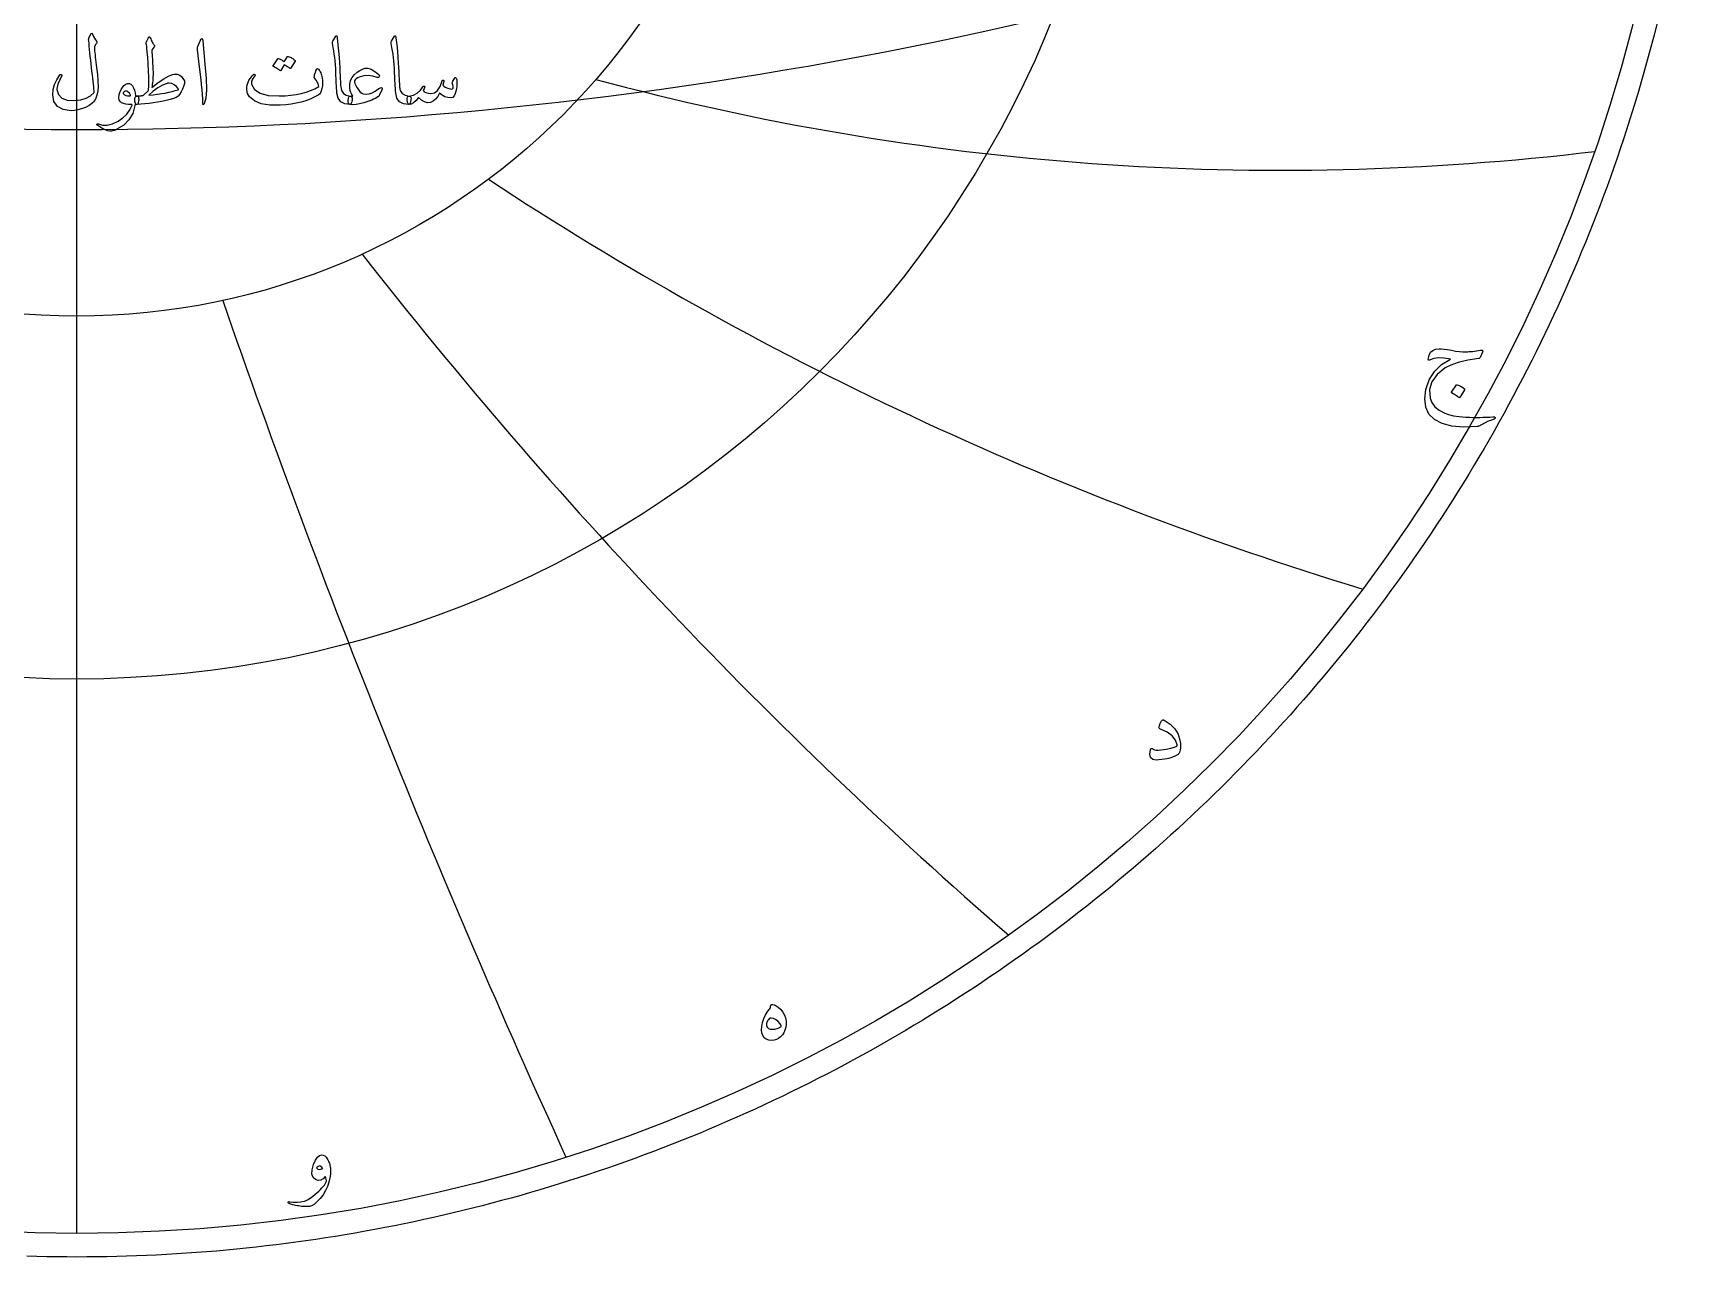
# Model space of a CAD drawing. Header units: millimetres. Extents: x -78 to 78, y -78 to 80.
# Drawn here: x -2.1 to 76.5, y -77.6 to -19.3 of the extents above; entities that cross this region are included whole.
import ezdxf

# ---------------------------------------------------------------- set-up
doc = ezdxf.new("R2010")
doc.units = ezdxf.units.MM
for name, color, linetype in [('CUT_OUTER', 1, 'Continuous'), ('ENGRAVE', 7, 'Continuous'), ('ENGRAVE_FINE', 8, 'Continuous'), ('TEXT', 5, 'Continuous')]:
    doc.layers.add(name, color=color, linetype=linetype)

msp = doc.modelspace()

# ---------------------------------------------------------------- linework, layer by layer
at = {"layer": 'CUT_OUTER'}
msp.add_lwpolyline([(75.2987, -18.8613), (75.1815, -19.323), (75.0615, -19.7839), (74.9387, -20.2441), (74.8131, -20.7036), (74.6847, -21.1622), (74.5534, -21.6201), (74.4194, -22.0771), (74.2825, -22.5333), (74.1428, -22.9887), (74.0004, -23.4432), (73.8551, -23.8968), (73.7071, -24.3495), (73.5563, -24.8013), (73.4028, -25.2522), (73.2464, -25.7021), (73.0874, -26.1511), (72.9255, -26.599), (72.7609, -27.046), (72.5936, -27.4919), (72.4236, -27.9369), (72.2508, -28.3807), (72.0753, -28.8235), (71.8971, -29.2652), (71.7161, -29.7058), (71.5325, -30.1453), (71.3462, -30.5836), (71.1572, -31.0208), (70.9655, -31.4569), (70.7712, -31.8917), (70.5742, -32.3253), (70.3745, -32.7578), (70.1722, -33.189), (69.9672, -33.6189), (69.7596, -34.0476), (69.5494, -34.475), (69.3365, -34.9011), (69.1211, -35.3259), (68.903, -35.7493), (68.6824, -36.1714), (68.4591, -36.5922), (68.2333, -37.0115), (68.0049, -37.4295), (67.774, -37.8461), (67.5405, -38.2612), (67.3045, -38.6749), (67.0659, -39.0872), (66.8248, -39.4979), (66.5812, -39.9072), (66.3351, -40.315), (66.0864, -40.7213), (65.8353, -41.126), (65.5818, -41.5292), (65.3257, -41.9308), (65.0672, -42.3309), (64.8062, -42.7293), (64.5428, -43.1261), (64.277, -43.5214), (64.0087, -43.9149), (63.7381, -44.3069), (63.465, -44.6971), (63.1896, -45.0857), (62.9117, -45.4726), (62.6315, -45.8577), (62.349, -46.2412), (62.0641, -46.6229), (61.7768, -47.0028), (61.4873, -47.381), (61.1954, -47.7574), (60.9012, -48.1319), (60.6047, -48.5047), (60.306, -48.8757), (60.0049, -49.2448), (59.7016, -49.612), (59.3961, -49.9774), (59.0883, -50.3409), (58.7783, -50.7025), (58.4661, -51.0622), (58.1517, -51.42), (57.8351, -51.7759), (57.5163, -52.1298), (57.1954, -52.4817), (56.8723, -52.8317), (56.547, -53.1796), (56.2197, -53.5256), (55.8902, -53.8695), (55.5586, -54.2115), (55.2249, -54.5513), (54.8892, -54.8892), (54.5513, -55.2249), (54.2115, -55.5586), (53.8695, -55.8902), (53.5256, -56.2197), (53.1796, -56.547), (52.8317, -56.8723), (52.4817, -57.1954), (52.1298, -57.5163), (51.7759, -57.8351), (51.42, -58.1517), (51.0622, -58.4661), (50.7025, -58.7783), (50.3409, -59.0883), (49.9774, -59.3961), (49.612, -59.7016), (49.2448, -60.0049), (48.8757, -60.306), (48.5047, -60.6047), (48.1319, -60.9012), (47.7574, -61.1954), (47.381, -61.4873), (47.0028, -61.7768), (46.6229, -62.0641), (46.2412, -62.349), (45.8577, -62.6315), (45.4726, -62.9117), (45.0857, -63.1896), (44.6971, -63.465), (44.3069, -63.7381), (43.9149, -64.0087), (43.5214, -64.277), (43.1261, -64.5428), (42.7293, -64.8062), (42.3309, -65.0672), (41.9308, -65.3257), (41.5292, -65.5818), (41.126, -65.8353), (40.7213, -66.0864), (40.315, -66.3351), (39.9072, -66.5812), (39.4979, -66.8248), (39.0872, -67.0659), (38.6749, -67.3045), (38.2612, -67.5405), (37.8461, -67.774), (37.4295, -68.0049), (37.0115, -68.2333), (36.5922, -68.4591), (36.1714, -68.6824), (35.7493, -68.903), (35.3259, -69.1211), (34.9011, -69.3365), (34.475, -69.5494), (34.0476, -69.7596), (33.6189, -69.9672), (33.189, -70.1722), (32.7578, -70.3745), (32.3253, -70.5742), (31.8917, -70.7712), (31.4569, -70.9655), (31.0208, -71.1572), (30.5836, -71.3462), (30.1453, -71.5325), (29.7058, -71.7161), (29.2652, -71.8971), (28.8235, -72.0753), (28.3807, -72.2508), (27.9369, -72.4236), (27.4919, -72.5936), (27.046, -72.7609), (26.599, -72.9255), (26.1511, -73.0874), (25.7021, -73.2464), (25.2522, -73.4028), (24.8013, -73.5563), (24.3495, -73.7071), (23.8968, -73.8551), (23.4432, -74.0004), (22.9887, -74.1428), (22.5333, -74.2825), (22.0771, -74.4194), (21.6201, -74.5534), (21.1622, -74.6847), (20.7036, -74.8131), (20.2441, -74.9387), (19.7839, -75.0615), (19.323, -75.1815), (18.8613, -75.2987), (18.399, -75.413), (17.9359, -75.5245), (17.4721, -75.6331), (17.0077, -75.7389), (16.5427, -75.8418), (16.077, -75.9419), (15.6107, -76.0391), (15.1439, -76.1335), (14.6765, -76.2249), (14.2085, -76.3136), (13.74, -76.3993), (13.2709, -76.4822), (12.8014, -76.5622), (12.3314, -76.6393), (11.8609, -76.7135), (11.39, -76.7848), (10.9186, -76.8533), (10.4468, -76.9188), (9.9747, -76.9815), (9.5021, -77.0412), (9.0292, -77.0981), (8.556, -77.152), (8.0824, -77.2031), (7.6086, -77.2512), (7.1344, -77.2964), (6.66, -77.3388), (6.1853, -77.3782), (5.7104, -77.4147), (5.2353, -77.4483), (4.76, -77.4789), (4.2845, -77.5067), (3.8089, -77.5315), (3.3331, -77.5534), (2.8572, -77.5724), (2.3811, -77.5885), (1.905, -77.6016), (1.4288, -77.6118), (0.9526, -77.6192), (0.4763, -77.6235), (0, -77.625), (-0.4763, -77.6235), (-0.9526, -77.6192), (-1.4288, -77.6118), (-1.905, -77.6016), (-2.3811, -77.5885)], dxfattribs=at)
at = {"layer": 'ENGRAVE'}
for points in [[(0, -76.5), (0, 76.5)], [(0, -76.5), (0, -32.7793)]]:
    msp.add_lwpolyline(points, dxfattribs=at)
for radius in [76.5, 50.0761, 32.7793]:
    msp.add_circle((0, 0), radius, dxfattribs=at)
for centre, radius, start, end in [((57.3903, 99.403), 125.2286, 254.890012, 276.848499), ((107.9263, 107.9263), 160.6356, 236.651368, 253.120233), ((197.8941, 114.2542), 233.931, 218.017817, 228.99706), ((440.9379, 118.149), 459.2309, 199.088471, 204.578093)]:
    msp.add_arc(centre, radius, start, end, dxfattribs=at)
at = {"layer": 'ENGRAVE_FINE'}
msp.add_arc((0, 178.2403), 202.1254, 247.925664, 292.074336, dxfattribs=at)
at = {"layer": 'TEXT'}
for points in [[(0.6696, -19.3322), (0.6775, -19.3183), (0.6877, -19.3084), (0.7001, -19.3025), (0.7148, -19.3005), (0.7295, -19.3031), (0.742, -19.3107), (0.7521, -19.3234), (0.7601, -19.3412), (0.8022, -19.445), (0.8472, -19.5346), (0.8949, -19.6101), (0.9456, -19.6715), (0.9605, -19.6935), (0.9648, -19.719), (0.9583, -19.7478), (0.941, -19.7801), (0.93, -19.7956), (0.9195, -19.8106), (0.9096, -19.825), (0.9003, -19.8389), (0.8915, -19.8519), (0.8833, -19.8638), (0.8757, -19.8745), (0.8686, -19.8841), (0.8568, -19.9017), (0.8483, -19.9226), (0.8432, -19.9469), (0.8415, -19.9746), (0.8469, -20.0528), (0.8539, -20.138), (0.8627, -20.2304), (0.8732, -20.3298), (0.885, -20.4362), (0.8981, -20.5497), (0.9122, -20.6703), (0.9275, -20.798), (0.9446, -20.9254), (0.9597, -21.0451), (0.9728, -21.1573), (0.984, -21.2617), (0.9935, -21.3589), (1.0015, -21.4489), (1.0082, -21.5319), (1.0134, -21.6078), (1.0194, -21.8326), (1.001, -22.0456), (0.9583, -22.2466), (0.8913, -22.4358), (0.8259, -22.5469), (0.725, -22.6495), (0.5884, -22.7437), (0.4162, -22.8294), (0.2296, -22.9004), (0.0543, -22.9504), (-0.1097, -22.9795), (-0.2624, -22.9877), (-0.6447, -22.9351), (-0.9184, -22.7909), (-1.0835, -22.5551), (-1.1401, -22.2277), (-1.1203, -21.9836), (-1.0564, -21.7447), (-0.9484, -21.5109), (-0.7963, -21.2821), (-0.7847, -21.2688), (-0.7725, -21.2606), (-0.7598, -21.2575), (-0.7465, -21.2595), (-0.7324, -21.2649), (-0.7216, -21.2719), (-0.7143, -21.2807), (-0.7103, -21.2912), (-0.7075, -21.3067), (-0.708, -21.3217), (-0.712, -21.3361), (-0.7193, -21.35), (-0.8231, -21.5521), (-0.8947, -21.7243), (-0.934, -21.8666), (-0.941, -21.9788), (-0.8655, -22.2206), (-0.7024, -22.3894), (-0.4516, -22.4853), (-0.1131, -22.5082), (0.192, -22.4751), (0.4513, -22.3984), (0.6648, -22.2783), (0.8325, -22.1146), (0.8289, -22.0355), (0.8228, -21.9432), (0.8142, -21.8376), (0.803, -21.7187), (0.789, -21.5862), (0.7719, -21.4399), (0.7517, -21.2797), (0.7284, -21.1057), (0.7063, -20.9261), (0.6854, -20.7494), (0.6656, -20.5755), (0.647, -20.4044), (0.6297, -20.2362), (0.6142, -20.0707), (0.6003, -19.9082), (0.5881, -19.7484), (0.57, -19.5946), (0.5709, -19.577), (0.5734, -19.5606), (0.5777, -19.5454), (0.5836, -19.5312)], [(3.4293, -19.495), (3.4401, -19.4835), (3.4497, -19.4758), (3.4582, -19.4721), (3.4655, -19.4724), (3.4743, -19.4764), (3.4825, -19.4837), (3.4901, -19.4945), (3.4972, -19.5086), (3.5259, -19.5697), (3.5532, -19.6262), (3.5791, -19.6783), (3.6035, -19.7258), (3.6268, -19.7682), (3.6493, -19.805), (3.671, -19.8361), (3.6917, -19.8615), (3.707, -19.8824), (3.7121, -19.9045), (3.707, -19.9277), (3.6917, -19.952), (3.6013, -20.0651), (3.5897, -20.0846), (3.582, -20.1069), (3.5784, -20.1321), (3.5786, -20.1601), (3.5933, -20.3736), (3.6058, -20.5616), (3.616, -20.7242), (3.6239, -20.8614), (3.6298, -20.9733), (3.6341, -21.0604), (3.6366, -21.1226), (3.6375, -21.1599), (3.6365, -21.2702), (3.6335, -21.3748), (3.6285, -21.4738), (3.6216, -21.5671), (3.613, -21.6548), (3.603, -21.7368), (3.5915, -21.8131), (3.5786, -21.8838), (3.886, -21.6486), (4.1521, -21.4676), (4.3769, -21.3409), (4.5604, -21.2685), (4.6421, -21.2493), (4.7153, -21.2414), (4.7801, -21.2448), (4.8364, -21.2595), (4.9158, -21.3008), (4.9913, -21.3658), (5.0629, -21.4546), (5.1304, -21.5671), (5.1409, -21.594), (5.1451, -21.6248), (5.1432, -21.6596), (5.135, -21.6983), (5.09, -21.8374), (5.0366, -21.9698), (4.9746, -22.0953), (4.9042, -22.2141), (4.8358, -22.2904), (4.7391, -22.3566), (4.6141, -22.4126), (4.4609, -22.4584), (4.2557, -22.5038), (4.052, -22.5449), (3.8497, -22.5818), (3.6488, -22.6145), (3.4496, -22.6426), (3.2523, -22.6659), (3.0571, -22.6845), (2.8638, -22.6982), (2.842, -22.692), (2.822, -22.6733), (2.8036, -22.6422), (2.7869, -22.5986), (2.7722, -22.5452), (2.7643, -22.4935), (2.7632, -22.4434), (2.7688, -22.3951), (2.7815, -22.3529), (2.8016, -22.3215), (2.829, -22.3009), (2.8638, -22.291), (2.91, -22.2885), (2.9537, -22.2853), (2.9949, -22.2817), (3.0335, -22.2774), (3.0695, -22.2732), (3.103, -22.2695), (3.134, -22.2664), (3.1624, -22.2639), (3.4158, -22.0195), (3.418, -22.0089), (3.4203, -21.9952), (3.4226, -21.9784), (3.4248, -21.9585), (3.4271, -21.9354), (3.4293, -21.9093), (3.4316, -21.88), (3.4339, -21.8476), (3.4358, -21.8124), (3.4373, -21.7747), (3.4381, -21.7344), (3.4384, -21.6915), (3.4384, -21.6464), (3.4384, -21.5994), (3.4384, -21.5503), (3.4384, -21.4993), (3.4378, -21.4416), (3.4361, -21.3726), (3.4333, -21.2923), (3.4293, -21.2007), (3.4242, -21.0983), (3.418, -20.9858), (3.4107, -20.863), (3.4022, -20.7302), (3.3827, -20.4352), (3.3649, -20.202), (3.3488, -20.0303), (3.3343, -19.9203), (3.3227, -19.8496), (3.3151, -19.7959), (3.3114, -19.7591), (3.3117, -19.7394), (3.3254, -19.702), (3.3394, -19.667), (3.3537, -19.6342), (3.3683, -19.6036), (3.3831, -19.5748), (3.3982, -19.5471), (3.4136, -19.5205), (3.4293, -19.495)], [(5.886, -19.667), (5.9292, -19.5833), (5.964, -19.5539), (5.9903, -19.5787), (6.0081, -19.6579), (6.1122, -20.7663), (6.1741, -21.4467), (6.188, -21.9901), (6.1538, -22.3968), (6.0715, -22.6665), (6.0565, -22.6886), (6.0432, -22.7004), (6.0316, -22.7021), (6.0217, -22.6937), (6.0138, -22.6804), (6.0081, -22.6631), (6.0047, -22.6419), (6.0036, -22.6167), (6.0036, -22.4208), (5.9946, -22.213), (5.9765, -21.9932), (5.9493, -21.7617), (5.9434, -21.7012), (5.9256, -21.5377), (5.8959, -21.2714), (5.8543, -20.9021), (5.7548, -20.0832), (5.7525, -20.0396), (5.7548, -19.9995), (5.7616, -19.9627), (5.7729, -19.9294)], [(12.3465, -19.4408), (12.3553, -19.4272), (12.3635, -19.4181), (12.3711, -19.4136), (12.3782, -19.4136), (12.3889, -19.4195), (12.3986, -19.4374), (12.407, -19.4671), (12.4144, -19.5086), (12.4517, -19.8465), (12.4822, -20.159), (12.506, -20.446), (12.523, -20.7075), (12.5339, -20.9312), (12.5439, -21.1317), (12.5531, -21.309), (12.5614, -21.4631), (12.5686, -21.594), (12.5744, -21.7017), (12.5788, -21.7863), (12.5818, -21.8476), (12.6219, -22.0314), (12.7107, -22.1666), (12.8481, -22.2531), (13.0342, -22.291), (13.0859, -22.3046), (13.119, -22.3362), (13.1335, -22.386), (13.1292, -22.4539), (13.108, -22.5608), (13.0851, -22.6371), (13.0605, -22.6829), (13.0342, -22.6982), (12.7724, -22.6637), (12.5795, -22.5602), (12.4557, -22.3877), (12.4008, -22.1462), (12.3922, -22.0307), (12.3844, -21.9149), (12.3775, -21.7989), (12.3714, -21.6825), (12.3659, -21.5659), (12.3607, -21.4489), (12.3557, -21.3317), (12.351, -21.2142), (12.3426, -20.9902), (12.3307, -20.7884), (12.3154, -20.609), (12.2968, -20.4519), (12.2747, -20.3011), (12.2493, -20.1403), (12.2204, -19.9697), (12.1882, -19.7891), (12.1839, -19.7566), (12.1848, -19.7269), (12.1907, -19.7), (12.2017, -19.676)], [(15.147, -19.4408), (15.1558, -19.4272), (15.164, -19.4181), (15.1716, -19.4136), (15.1787, -19.4136), (15.1894, -19.4195), (15.199, -19.4374), (15.2075, -19.4671), (15.2149, -19.5086), (15.2522, -19.8465), (15.2827, -20.159), (15.3065, -20.446), (15.3234, -20.7075), (15.3343, -20.9312), (15.3444, -21.1317), (15.3536, -21.309), (15.3619, -21.4631), (15.3691, -21.594), (15.3749, -21.7017), (15.3793, -21.7863), (15.3823, -21.8476), (15.4224, -22.0314), (15.5112, -22.1666), (15.6486, -22.2531), (15.8347, -22.291), (15.8864, -22.3046), (15.9195, -22.3362), (15.9339, -22.386), (15.9297, -22.4539), (15.9085, -22.5608), (15.8856, -22.6371), (15.861, -22.6829), (15.8347, -22.6982), (15.5728, -22.6637), (15.38, -22.5602), (15.2561, -22.3877), (15.2013, -22.1462), (15.1927, -22.0307), (15.1849, -21.9149), (15.178, -21.7989), (15.1719, -21.6825), (15.1664, -21.5659), (15.1611, -21.4489), (15.1562, -21.3317), (15.1515, -21.2142), (15.143, -20.9902), (15.1312, -20.7884), (15.1159, -20.609), (15.0972, -20.4519), (15.0752, -20.3011), (15.0497, -20.1403), (15.0209, -19.9697), (14.9887, -19.7891), (14.9844, -19.7566), (14.9853, -19.7269), (14.9912, -19.7), (15.0022, -19.676)], [(10.0482, -20.4135), (10.0539, -20.4078), (10.0618, -20.4044), (10.072, -20.4033), (10.0844, -20.4044), (10.129, -20.4211), (10.1721, -20.4395), (10.2138, -20.4595), (10.2541, -20.4813), (10.2932, -20.5051), (10.3316, -20.5311), (10.369, -20.5594), (10.4056, -20.5899), (10.4127, -20.5992), (10.4158, -20.6091), (10.415, -20.6196), (10.4102, -20.6306), (10.193, -20.9745), (10.1871, -20.979), (10.1783, -20.979), (10.1667, -20.9745), (10.1523, -20.9654), (10.1424, -20.9571), (10.1263, -20.9456), (10.1039, -20.9311), (10.0754, -20.9134), (10.0403, -20.8923), (9.9985, -20.8676), (9.9498, -20.8392), (9.8944, -20.8071), (9.7225, -21.074), (9.7146, -21.0822), (9.7044, -21.0842), (9.692, -21.0799), (9.6772, -21.0695), (9.6645, -21.0604), (9.6444, -21.0468), (9.617, -21.0287), (9.5822, -21.0061), (9.5395, -20.979), (9.4884, -20.9473), (9.4287, -20.9111), (9.3606, -20.8704), (9.3535, -20.8636), (9.3504, -20.8568), (9.3512, -20.85), (9.356, -20.8433), (9.5777, -20.513), (9.5834, -20.5073), (9.5913, -20.5039), (9.6015, -20.5028), (9.6139, -20.5039), (9.6518, -20.5162), (9.6886, -20.5305), (9.7242, -20.5468), (9.7587, -20.565), (9.7921, -20.585), (9.8243, -20.6063), (9.8554, -20.6291), (9.8854, -20.6532)], [(11.5231, -21.0152), (11.5535, -21.0533), (11.5814, -21.0955), (11.6067, -21.1416), (11.6294, -21.1916), (11.6497, -21.2453), (11.6673, -21.3025), (11.6825, -21.363), (11.695, -21.4269), (11.7114, -21.5553), (11.7154, -21.6825), (11.7069, -21.8086), (11.686, -21.9336), (11.6543, -22.045), (11.6136, -22.1349), (11.5638, -22.2033), (11.505, -22.2503), (11.3184, -22.349), (11.1205, -22.4369), (10.9112, -22.5141), (10.6907, -22.5805), (10.4588, -22.6357), (10.2156, -22.6789), (9.9611, -22.7103), (9.6953, -22.7298), (9.1971, -22.7248), (8.7882, -22.6552), (8.4687, -22.5212), (8.2386, -22.3227), (8.1441, -22.1674), (8.1006, -22.0003), (8.1079, -21.8213), (8.1662, -21.6305), (8.1858, -21.5893), (8.2086, -21.5473), (8.2345, -21.5045), (8.2634, -21.4608), (8.2955, -21.4163), (8.3307, -21.3709), (8.3691, -21.3247), (8.4105, -21.2776), (8.4243, -21.2643), (8.4388, -21.2561), (8.4537, -21.253), (8.4693, -21.255), (8.4798, -21.2589), (8.4885, -21.2663), (8.4956, -21.277), (8.501, -21.2912), (8.5035, -21.3044), (8.5021, -21.3172), (8.4967, -21.3293), (8.4874, -21.3409), (8.4486, -21.387), (8.4139, -21.4348), (8.383, -21.4843), (8.3562, -21.5355), (8.3378, -21.5844), (8.3279, -21.6316), (8.3265, -21.6771), (8.3336, -21.7209), (8.4749, -21.9768), (8.7407, -22.1564), (9.131, -22.2596), (9.6456, -22.2865), (9.9285, -22.2756), (10.1981, -22.252), (10.4544, -22.2156), (10.6975, -22.1666), (10.9275, -22.1048), (11.1448, -22.0303), (11.3494, -21.9431), (11.5412, -21.8431), (11.5226, -21.7498), (11.4801, -21.6463), (11.414, -21.5326), (11.3241, -21.4088), (11.3212, -21.3969), (11.3218, -21.3748), (11.3258, -21.3426), (11.3331, -21.3002), (11.3351, -21.296), (11.3365, -21.2923), (11.3373, -21.2892), (11.3376, -21.2866), (11.3523, -21.2289), (11.3738, -21.1645), (11.4021, -21.0932), (11.4372, -21.0152), (11.4527, -20.9914), (11.4722, -20.9835), (11.4957, -20.9914), (11.5231, -21.0152)], [(14.5589, -21.9607), (14.4367, -22.2322), (14.4211, -22.259), (14.4062, -22.2808), (14.3917, -22.2975), (14.3779, -22.3091), (14.3075, -22.3573), (14.232, -22.4024), (14.1514, -22.4444), (14.0657, -22.4833), (13.9752, -22.5196), (13.8802, -22.554), (13.7807, -22.5863), (13.6766, -22.6167), (13.4821, -22.6642), (13.3102, -22.6937), (13.1609, -22.705), (13.0342, -22.6982), (12.9858, -22.6761), (12.9539, -22.6326), (12.9383, -22.5675), (12.9392, -22.481), (12.9508, -22.403), (12.9675, -22.3453), (12.9892, -22.308), (13.0161, -22.291), (13.0206, -22.291), (13.0252, -22.291), (13.0297, -22.291), (13.0342, -22.291), (13.0679, -22.2944), (13.1009, -22.2955), (13.1335, -22.2944), (13.1654, -22.291), (13.1105, -22.2098), (13.0681, -22.1202), (13.0382, -22.0221), (13.0206, -21.9155), (13.0181, -21.7246), (13.0512, -21.5547), (13.1199, -21.4057), (13.2242, -21.2776), (13.3585, -21.158), (13.49, -21.0661), (13.6187, -21.0019), (13.7445, -20.9654), (13.8802, -20.9657), (14.034, -21.0163), (14.206, -21.1173), (14.396, -21.2685), (14.4175, -21.292), (14.4277, -21.3172), (14.4265, -21.344), (14.4141, -21.3726), (14.3963, -21.3946), (14.3745, -21.4065), (14.3488, -21.4082), (14.3191, -21.3997), (14.1062, -21.3381), (13.8927, -21.316), (13.6786, -21.3336), (13.464, -21.3907), (13.3789, -21.4266), (13.3136, -21.4665), (13.268, -21.5103), (13.2423, -21.5581), (13.2361, -21.6186), (13.2536, -21.6961), (13.2949, -21.7905), (13.3599, -21.9019), (13.4391, -22.0145), (13.5138, -22.0987), (13.5839, -22.1547), (13.6495, -22.1824), (13.7923, -22.1966), (13.9356, -22.1802), (14.0796, -22.1332), (14.2241, -22.0557), (14.3553, -21.9653), (14.4231, -21.9223), (14.4774, -21.8974), (14.5181, -21.8906), (14.5453, -21.9019), (14.5563, -21.9158), (14.5622, -21.9302), (14.5631, -21.9452), (14.5589, -21.9607)], [(2.7733, -22.7479), (2.6673, -23.1203), (2.4894, -23.4322), (2.2398, -23.6836), (1.9183, -23.8745), (1.8733, -23.8938), (1.8289, -23.9112), (1.7851, -23.9266), (1.7418, -23.9401), (1.6994, -23.9512), (1.6581, -23.9599), (1.618, -23.9659), (1.5789, -23.9695), (1.4817, -23.9556), (1.3527, -23.905), (1.1921, -23.8176), (0.9998, -23.6935), (0.9792, -23.6757), (0.967, -23.6584), (0.9634, -23.6418), (0.9682, -23.6256), (0.9789, -23.6132), (0.9931, -23.6075), (1.0106, -23.6087), (1.0315, -23.6166), (1.2314, -23.6813), (1.4557, -23.6811), (1.7042, -23.6157), (1.9771, -23.4854), (2.1999, -23.3341), (2.3842, -23.1562), (2.5302, -22.9518), (2.6376, -22.7208), (2.6368, -22.7126), (2.6342, -22.7061), (2.63, -22.7013), (2.624, -22.6982), (2.4682, -22.6891), (2.3356, -22.671), (2.2262, -22.6439), (2.1399, -22.6077), (2.0732, -22.5517), (2.0314, -22.4742), (2.0144, -22.3753), (2.0223, -22.2548), (2.0249, -22.2388), (2.028, -22.2226), (2.0316, -22.206), (2.0359, -22.1892), (2.0407, -22.1718), (2.0461, -22.1536), (2.052, -22.1345), (2.0585, -22.1146), (2.1117, -21.9853), (2.1761, -21.8782), (2.2519, -21.7931), (2.339, -21.73), (2.4281, -21.6955), (2.5098, -21.6961), (2.5842, -21.7317), (2.6512, -21.8024), (2.7097, -21.9008), (2.7541, -22.015), (2.7844, -22.1451), (2.8005, -22.291), (2.8094, -22.2909), (2.818, -22.2904), (2.8263, -22.2897), (2.8344, -22.2887), (2.8425, -22.2877), (2.8508, -22.287), (2.8594, -22.2866), (2.8683, -22.2865), (2.8989, -22.293), (2.9226, -22.3125), (2.9396, -22.345), (2.9498, -22.3905), (2.954, -22.4406), (2.9532, -22.4912), (2.9472, -22.5424), (2.9362, -22.5941), (2.9218, -22.6396), (2.9057, -22.6722), (2.8878, -22.6917), (2.8683, -22.6982), (2.7824, -22.6982), (2.7818, -22.7064), (2.7801, -22.7174), (2.7773, -22.7313), (2.7733, -22.7479)], [(4.402, -21.6757), (4.3791, -21.6766), (4.3557, -21.6791), (4.3316, -21.6833), (4.307, -21.6893), (4.0848, -21.7767), (3.8659, -21.8985), (3.6505, -22.0549), (3.4384, -22.2458), (3.6502, -22.226), (3.8512, -22.2028), (4.0415, -22.1762), (4.2211, -22.1462), (4.3899, -22.1126), (4.5479, -22.075), (4.6953, -22.0334), (4.8318, -21.9879), (4.8446, -21.9825), (4.8511, -21.9754), (4.8513, -21.9667), (4.8454, -21.9562), (4.7481, -21.8369), (4.6418, -21.7504), (4.5265, -21.6966), (4.402, -21.6757)], [(18.0289, -21.4088), (18.0388, -21.402), (18.0504, -21.4043), (18.0637, -21.4156), (18.0787, -21.4359), (18.0948, -21.4704), (18.107, -21.5196), (18.1152, -21.5835), (18.1194, -21.6621), (18.1208, -21.7515), (18.116, -21.8386), (18.105, -21.9234), (18.0877, -22.006), (18.0374, -22.1666), (17.9814, -22.2819), (17.9198, -22.3521), (17.8525, -22.377), (17.6933, -22.3676), (17.546, -22.3261), (17.4105, -22.2523), (17.2869, -22.1462), (17.2021, -22.3133), (17.1015, -22.4437), (16.985, -22.5373), (16.8526, -22.5941), (16.7138, -22.6066), (16.5733, -22.5715), (16.431, -22.4889), (16.2871, -22.3589), (16.1706, -22.5073), (16.0564, -22.6133), (15.9444, -22.677), (15.8347, -22.6982), (15.8126, -22.6857), (15.7917, -22.6484), (15.7719, -22.5862), (15.7532, -22.4991), (15.7465, -22.4132), (15.7578, -22.3498), (15.7872, -22.3091), (15.8347, -22.291), (16.0434, -22.2438), (16.226, -22.1519), (16.3827, -22.0153), (16.5133, -21.8341), (16.5204, -21.8242), (16.528, -21.8171), (16.5362, -21.8128), (16.545, -21.8114), (16.5557, -21.8126), (16.5653, -21.816), (16.5738, -21.8216), (16.5812, -21.8295), (16.5854, -21.8538), (16.5755, -21.8951), (16.5515, -21.9534), (16.5133, -22.0286), (16.5634, -22.0866), (16.6411, -22.1293), (16.7466, -22.1567), (16.8798, -22.1688), (17.0457, -22.1341), (17.1908, -22.0207), (17.3149, -21.8287), (17.4181, -21.5581), (17.4232, -21.5442), (17.4295, -21.5343), (17.4368, -21.5284), (17.4453, -21.5264), (17.458, -21.5275), (17.469, -21.5309), (17.4784, -21.5366), (17.486, -21.5445), (17.4917, -21.5558), (17.4951, -21.5671), (17.4962, -21.5784), (17.4951, -21.5897), (17.4498, -21.7798), (17.5027, -21.8267), (17.5663, -21.868), (17.6407, -21.9036), (17.7258, -21.9336), (17.8086, -21.9531), (17.8717, -21.9573), (17.915, -21.9463), (17.9384, -21.92), (17.9461, -21.8799), (17.9418, -21.8227), (17.9257, -21.7487), (17.8977, -21.6576), (17.9025, -21.6319), (17.926, -21.5818), (17.9681, -21.5075), (18.0289, -21.4088)], [(2.5562, -22.2412), (2.5087, -22.1584), (2.4566, -22.0999), (2.4001, -22.0656), (2.339, -22.0557), (2.3025, -22.0654), (2.27, -22.0806), (2.2415, -22.1015), (2.2169, -22.1281), (2.2089, -22.1423), (2.2078, -22.1575), (2.2135, -22.1739), (2.2259, -22.1915), (2.2726, -22.2325), (2.3401, -22.2605), (2.4286, -22.2754), (2.5381, -22.2774), (2.5494, -22.2752), (2.5562, -22.2684), (2.5584, -22.2571), (2.5562, -22.2412)], [(66.9922, -34.4946), (66.8763, -34.7551), (66.8658, -34.7723), (66.8534, -34.7853), (66.8393, -34.7941), (66.8233, -34.7986), (66.2879, -34.883), (65.84, -34.9868), (65.4796, -35.1098), (65.2066, -35.2522), (64.8239, -35.5644), (64.5781, -35.9073), (64.4692, -36.281), (64.4972, -36.6855), (64.5823, -36.9044), (64.7265, -37.0981), (64.9297, -37.2664), (65.1921, -37.4093), (65.3764, -37.4733), (65.606, -37.5252), (65.8807, -37.565), (66.2007, -37.5927), (66.3708, -37.6009), (66.5385, -37.606), (66.7038, -37.6081), (66.8667, -37.6072), (67.0266, -37.6036), (67.1828, -37.5975), (67.3354, -37.5891), (67.4844, -37.5782), (67.5194, -37.5758), (67.5471, -37.5782), (67.5676, -37.5855), (67.5809, -37.5975), (67.5882, -37.6123), (67.5906, -37.6277), (67.5882, -37.6437), (67.5809, -37.6603), (67.5756, -37.6692), (67.5695, -37.6766), (67.5624, -37.6825), (67.5544, -37.6868), (67.5458, -37.6906), (67.5369, -37.6947), (67.5277, -37.699), (67.5182, -37.7037), (67.3791, -37.7481), (67.2564, -37.7942), (67.1499, -37.8422), (67.0597, -37.8919), (67.002, -37.9278), (66.9493, -37.9583), (66.9018, -37.9833), (66.8595, -38.0029), (66.8228, -38.018), (66.7925, -38.0295), (66.7685, -38.0373), (66.7509, -38.0415), (66.0909, -38.066), (65.5299, -38.0186), (65.0679, -37.8995), (64.7047, -37.7085), (64.4423, -37.4467), (64.2873, -37.1198), (64.2396, -36.7277), (64.2994, -36.2705), (64.4574, -35.8099), (64.7047, -35.4175), (65.0413, -35.0933), (65.4672, -34.8372), (65.1656, -34.7796), (64.9026, -34.766), (64.6782, -34.7965), (64.4924, -34.871), (64.4761, -34.877), (64.461, -34.8806), (64.4472, -34.8818), (64.4345, -34.8806), (64.4239, -34.8767), (64.4164, -34.8698), (64.4119, -34.8598), (64.4104, -34.8468), (64.417, -34.7868), (64.4273, -34.7274), (64.4411, -34.6686), (64.4586, -34.6104), (64.5201, -34.4973), (64.6179, -34.4137), (64.7518, -34.3597), (64.9219, -34.3353), (65.0296, -34.3362), (65.1644, -34.3486), (65.3264, -34.3724), (65.5155, -34.4077), (65.7106, -34.443), (65.8907, -34.4668), (66.0557, -34.4792), (66.2056, -34.4801), (66.2776, -34.4769), (66.354, -34.4722), (66.4345, -34.4661), (66.5192, -34.4584), (66.6082, -34.4489), (66.7014, -34.4372), (66.7988, -34.4235), (66.9005, -34.4077), (66.9587, -34.4059), (66.9934, -34.4198), (67.0045, -34.4493), (66.9922, -34.4946)], [(65.7471, -36.0581), (65.7531, -36.0521), (65.7616, -36.0485), (65.7724, -36.0473), (65.7857, -36.0485), (65.8795, -36.0865), (65.9679, -36.1329), (66.0508, -36.1878), (66.1283, -36.2511), (66.1359, -36.2608), (66.1392, -36.2705), (66.1383, -36.2801), (66.1332, -36.2898), (65.9064, -36.6565), (65.8979, -36.6653), (65.8871, -36.6674), (65.8738, -36.6629), (65.8581, -36.6517), (65.8445, -36.642), (65.8231, -36.6276), (65.7939, -36.6083), (65.7568, -36.5841), (65.7112, -36.5552), (65.6566, -36.5214), (65.593, -36.4828), (65.5203, -36.4394), (65.5106, -36.4321), (65.5058, -36.4249), (65.5058, -36.4176), (65.5106, -36.4104)], [(51.5771, -52.3538), (51.5963, -52.2963), (51.6151, -52.2446), (51.6337, -52.1986), (51.6519, -52.1583), (51.6696, -52.1235), (51.6863, -52.0938), (51.7021, -52.0692), (51.7171, -52.0498), (51.7403, -52.0311), (51.7665, -52.0232), (51.7958, -52.0262), (51.8281, -52.0401), (52.1137, -52.2316), (52.3336, -52.4539), (52.4877, -52.707), (52.5761, -52.9908), (52.5884, -53.0719), (52.5966, -53.1513), (52.6005, -53.2288), (52.6002, -53.3045), (52.5954, -53.3778), (52.5857, -53.448), (52.5712, -53.5153), (52.5519, -53.5795), (52.5347, -53.6139), (52.5121, -53.6447), (52.4841, -53.6718), (52.4506, -53.6954), (52.3354, -53.7518), (52.2165, -53.8003), (52.0941, -53.841), (51.968, -53.8739), (51.8389, -53.8996), (51.7074, -53.9186), (51.5735, -53.9309), (51.4372, -53.9367), (51.2755, -53.9095), (51.1766, -53.8184), (51.1404, -53.6634), (51.1669, -53.4444), (51.176, -53.4206), (51.1886, -53.4022), (51.2049, -53.3892), (51.2248, -53.3817), (51.242, -53.3838), (51.2598, -53.3901), (51.2782, -53.4007), (51.2972, -53.4155), (51.356, -53.4471), (51.436, -53.4649), (51.537, -53.4688), (51.6592, -53.4589), (51.9243, -53.4203), (52.1405, -53.3769), (52.3079, -53.3286), (52.4265, -53.2755), (52.4325, -53.2683), (52.4361, -53.2562), (52.4373, -53.2393), (52.4361, -53.2176), (52.3544, -52.9896), (52.196, -52.7881), (51.9611, -52.6132), (51.6495, -52.4648), (51.6088, -52.4434), (51.5832, -52.4177), (51.5726, -52.3879), (51.5771, -52.3538)], [(33.0919, -65.6129), (33.1332, -65.5939), (33.1799, -65.59), (33.2321, -65.6011), (33.2897, -65.6274), (33.433, -65.7233), (33.5539, -65.8325), (33.6526, -65.9549), (33.7289, -66.0907), (33.7816, -66.2321), (33.8097, -66.3766), (33.813, -66.5241), (33.7916, -66.6746), (33.7527, -66.8118), (33.6987, -66.934), (33.6296, -67.041), (33.5455, -67.133), (33.4505, -67.2069), (33.3488, -67.2597), (33.2405, -67.2914), (33.1256, -67.3019), (32.9754, -67.2911), (32.853, -67.2489), (32.7583, -67.1753), (32.6913, -67.0703), (32.6512, -66.9427), (32.637, -66.7964), (32.6488, -66.6315), (32.6865, -66.4478), (32.7477, -66.2572), (32.8301, -66.0762), (32.9335, -65.9049), (33.0581, -65.7432), (33.0623, -65.7357), (33.0653, -65.7227), (33.0671, -65.7043), (33.0677, -65.6805), (33.0692, -65.6545), (33.0738, -65.6346), (33.0813, -65.6208), (33.0919, -65.6129)], [(33.5503, -66.6505), (33.5705, -66.6251), (33.5732, -66.5925), (33.5584, -66.5527), (33.5262, -66.5057), (33.4143, -66.3838), (33.3054, -66.2982), (33.1995, -66.2487), (33.0967, -66.2354), (33.0478, -66.2442), (33.0026, -66.2704), (32.961, -66.3142), (32.9229, -66.3754), (32.8925, -66.4414), (32.8735, -66.4997), (32.8659, -66.55), (32.8699, -66.5925), (32.9036, -66.6707), (32.9616, -66.7265), (33.0436, -66.7599), (33.1498, -66.7711), (33.2671, -66.7636), (33.373, -66.7409), (33.4674, -66.7032), (33.5503, -66.6505)], [(11.2864, -73.2208), (11.3744, -73.0163), (11.4697, -72.8709), (11.5723, -72.7846), (11.6821, -72.7575), (11.7509, -72.7696), (11.8172, -72.8058), (11.8811, -72.8661), (11.9427, -72.9505), (11.9722, -72.9994), (11.9982, -73.0495), (12.0205, -73.1007), (12.0392, -73.1532), (12.0552, -73.2072), (12.0694, -73.263), (12.0817, -73.3206), (12.0923, -73.38), (12.1022, -73.5124), (12.0935, -73.6684), (12.066, -73.8478), (12.0199, -74.0508), (11.9517, -74.261), (11.8582, -74.4622), (11.7394, -74.6543), (11.5952, -74.8374), (11.4441, -74.997), (11.3093, -75.1137), (11.1908, -75.1876), (11.0885, -75.2187), (10.9842, -75.2241), (10.8641, -75.2211), (10.7284, -75.2096), (10.577, -75.1897), (10.5002, -75.1772), (10.4292, -75.1638), (10.3639, -75.1494), (10.3043, -75.1342), (10.2502, -75.1187), (10.2012, -75.1034), (10.1573, -75.0885), (10.1185, -75.0739), (10.0956, -75.0612), (10.0799, -75.0473), (10.0715, -75.0323), (10.0703, -75.016), (10.0778, -74.9997), (10.0908, -74.9894), (10.1092, -74.9852), (10.133, -74.987), (10.3191, -75.0051), (10.501, -75.0063), (10.6786, -74.9906), (10.852, -74.9581), (10.9056, -74.9415), (10.9648, -74.9158), (11.0298, -74.8812), (11.1006, -74.8374), (11.177, -74.7846), (11.2592, -74.7228), (11.3471, -74.6519), (11.4408, -74.572), (11.5325, -74.4894), (11.6145, -74.4103), (11.6869, -74.3349), (11.7496, -74.2632), (11.8024, -74.1947), (11.845, -74.1292), (11.8772, -74.0668), (11.8992, -74.0074), (11.8866, -73.9175), (11.8727, -73.8505), (11.8576, -73.8065), (11.8413, -73.7854), (11.7433, -73.9009), (11.6326, -73.9627), (11.5093, -73.9709), (11.3732, -73.9253), (11.261, -73.827), (11.2092, -73.6768), (11.2176, -73.4747), (11.2864, -73.2208)], [(11.7255, -73.3993), (11.6543, -73.3131), (11.5807, -73.2811), (11.5047, -73.3034), (11.4263, -73.38), (11.4903, -73.4319), (11.5614, -73.4524), (11.6399, -73.4416), (11.7255, -73.3993)]]:
    msp.add_lwpolyline(points, close=True, dxfattribs=at)

doc.saveas('drawing.dxf')
